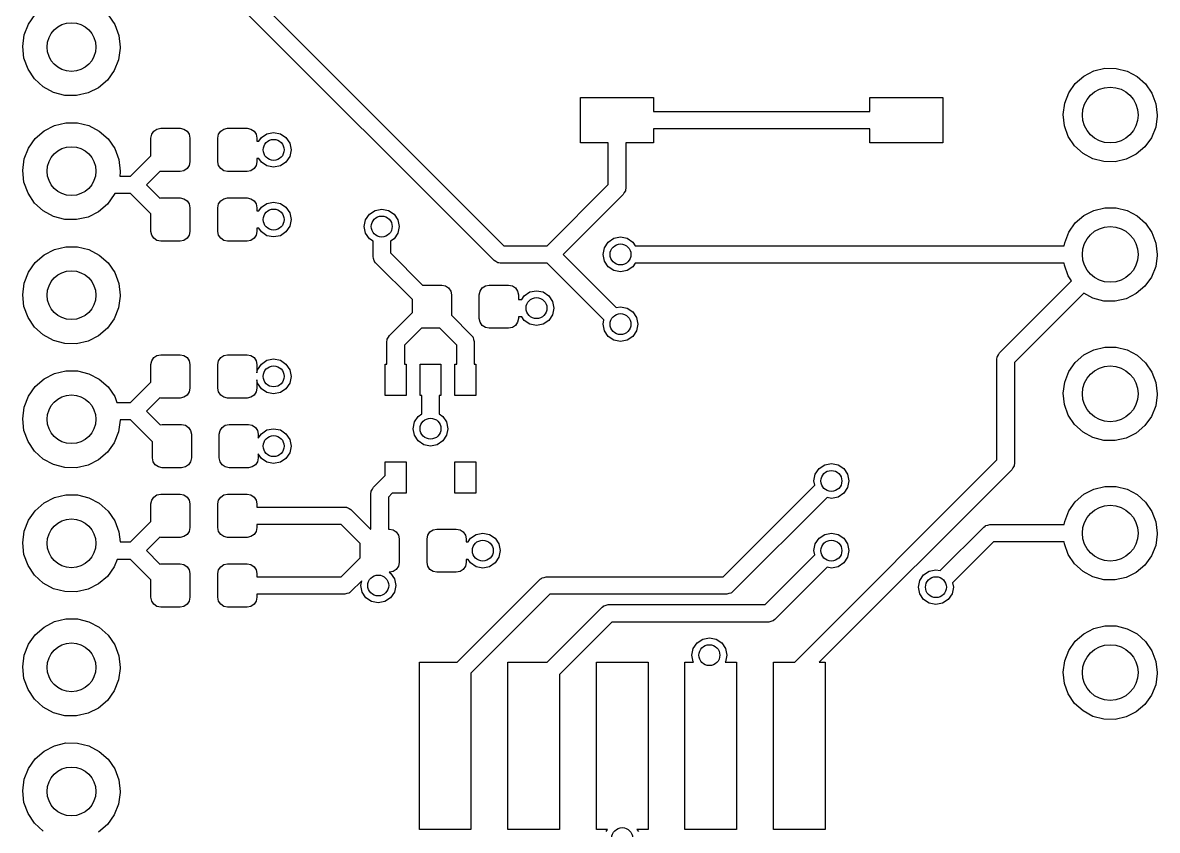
# Model space of a CAD drawing. Extents: x 4.65 to 6.27, y -4.67 to -2.2.
# Drawn here: x 5.596 to 6.237, y -4.439 to -3.983 of the extents above; entities that cross this region are included whole.
import ezdxf

# ---------------------------------------------------------------- set-up
doc = ezdxf.new("R2010")
doc.units = 0
doc.header["$MEASUREMENT"] = 0
doc.layers.add('BLACK', color=7, linetype='CONTINUOUS')

msp = doc.modelspace()

# ---------------------------------------------------------------- linework, layer by layer
at = {"layer": 'BLACK', "linetype": 'CONTINUOUS'}
for p, q in [((5.62356, -3.86463), (5.86818, -4.10925)), ((5.86266, -4.11765), (5.61804, -3.87303)), ((5.59973, -3.98402), (5.60354, -3.97861)), ((5.64469, -3.97882), (5.64844, -3.98428)), ((5.59732, -3.99019), (5.59973, -3.98402)), ((5.64844, -3.98428), (5.65078, -3.99047)), ((5.59646, -3.99676), (5.59732, -3.99019)), ((5.65078, -3.99047), (5.65157, -3.99705)), ((5.59718, -4.00334), (5.59646, -3.99676)), ((5.65157, -3.99762), (5.65064, -4.00418)), ((5.65157, -3.99705), (5.65157, -3.99762)), ((5.59946, -4.00956), (5.59718, -4.00334)), ((5.65064, -4.00418), (5.64817, -4.01032)), ((5.60315, -4.01505), (5.59946, -4.00956)), ((5.64817, -4.01032), (5.6443, -4.0157)), ((6.19569, -4.01345), (6.20137, -4.01053)), ((6.20137, -4.01053), (6.20758, -4.00903)), ((6.20758, -4.00903), (6.21396, -4.00907)), ((6.21396, -4.00907), (6.22015, -4.01062)), ((6.22015, -4.01062), (6.2258, -4.01361)), ((5.60805, -4.01951), (5.60315, -4.01505)), ((5.6443, -4.0157), (5.63927, -4.02)), ((6.19088, -4.01765), (6.19569, -4.01345)), ((6.2258, -4.01361), (6.23056, -4.01786)), ((5.61387, -4.02267), (5.60805, -4.01951)), ((5.62028, -4.02435), (5.61387, -4.02267)), ((5.63335, -4.02298), (5.6269, -4.02446)), ((5.63927, -4.02), (5.63335, -4.02298)), ((6.18489, -4.02882), (6.18721, -4.02288)), ((6.18721, -4.02288), (6.19088, -4.01765)), ((6.23056, -4.01786), (6.23418, -4.02312)), ((6.23418, -4.02312), (6.23644, -4.02909)), ((5.6269, -4.02446), (5.62028, -4.02435)), ((5.91142, -4.05118), (5.91142, -4.02559)), ((5.91142, -4.02559), (5.95276, -4.02559)), ((5.95276, -4.02559), (5.95276, -4.03346)), ((6.0748, -4.03346), (6.0748, -4.02559)), ((6.0748, -4.02559), (6.11614, -4.02559)), ((6.11614, -4.02559), (6.11614, -4.05118)), ((6.18406, -4.03515), (6.18489, -4.02882)), ((6.23644, -4.02909), (6.2372, -4.03543)), ((5.95276, -4.03346), (6.0748, -4.03346)), ((6.18476, -4.0415), (6.18406, -4.03515)), ((6.2372, -4.03599), (6.2363, -4.04231)), ((6.2372, -4.03543), (6.2372, -4.03599)), ((5.60853, -4.04433), (5.61441, -4.0413)), ((5.61441, -4.0413), (5.62085, -4.03975)), ((5.62085, -4.03975), (5.62747, -4.03978)), ((5.62747, -4.03978), (5.63389, -4.0414)), ((5.63389, -4.0414), (5.63974, -4.0445)), ((5.6723, -4.04333), (5.67441, -4.04291)), ((5.67441, -4.04291), (5.68543, -4.04291)), ((5.68543, -4.04291), (5.68754, -4.04333)), ((5.7101, -4.04333), (5.7122, -4.04291)), ((5.7122, -4.04291), (5.72323, -4.04291)), ((5.72323, -4.04291), (5.72534, -4.04333)), ((6.18695, -4.0475), (6.18476, -4.0415)), ((6.2363, -4.04231), (6.23392, -4.04824)), ((5.59973, -4.0541), (5.60354, -4.04869)), ((5.60354, -4.04869), (5.60853, -4.04433)), ((5.63974, -4.0445), (5.64469, -4.0489)), ((5.64469, -4.0489), (5.64844, -4.05436)), ((5.6689, -4.04843), (5.66932, -4.04632)), ((5.6689, -4.05839), (5.6689, -4.04843)), ((5.66932, -4.04632), (5.67051, -4.04453)), ((5.67051, -4.04453), (5.6723, -4.04333)), ((5.68754, -4.04333), (5.68933, -4.04453)), ((5.68933, -4.04453), (5.69053, -4.04632)), ((5.69053, -4.04632), (5.69094, -4.04843)), ((5.69094, -4.04843), (5.69094, -4.06181)), ((5.70669, -4.04843), (5.70711, -4.04632)), ((5.70669, -4.06181), (5.70669, -4.04843)), ((5.70711, -4.04632), (5.70831, -4.04453)), ((5.70831, -4.04453), (5.7101, -4.04333)), ((5.72534, -4.04333), (5.72713, -4.04453)), ((5.72713, -4.04453), (5.72832, -4.04632)), ((5.72832, -4.04632), (5.72874, -4.04843)), ((5.72874, -4.04843), (5.72874, -4.0502)), ((5.72987, -4.0502), (5.73123, -4.04816)), ((5.73123, -4.04816), (5.73442, -4.04602)), ((5.73442, -4.04602), (5.73819, -4.04528)), ((5.73819, -4.04528), (5.74196, -4.04602)), ((5.74196, -4.04602), (5.74515, -4.04816)), ((5.74515, -4.04816), (5.74728, -4.05135)), ((6.0748, -4.04331), (5.95276, -4.04331)), ((5.95276, -4.04331), (5.95276, -4.05118)), ((6.0748, -4.05118), (6.0748, -4.04331)), ((6.19051, -4.0528), (6.18695, -4.0475)), ((6.23392, -4.04824), (6.23019, -4.05342)), ((5.59732, -4.06027), (5.59973, -4.0541)), ((5.64844, -4.05436), (5.65078, -4.06055)), ((5.72874, -4.0502), (5.72987, -4.0502)), ((5.74728, -4.05135), (5.74803, -4.05512)), ((5.74803, -4.05512), (5.74728, -4.05888)), ((5.92717, -4.05118), (5.91142, -4.05118)), ((5.92717, -4.07475), (5.92717, -4.05118)), ((5.95276, -4.05118), (5.93701, -4.05118)), ((5.93701, -4.05118), (5.93701, -4.07679)), ((6.11614, -4.05118), (6.0748, -4.05118)), ((6.19524, -4.05709), (6.19051, -4.0528)), ((6.23019, -4.05342), (6.22534, -4.05757)), ((5.59646, -4.06684), (5.59732, -4.06027)), ((5.65078, -4.06055), (5.65157, -4.06713)), ((5.65741, -4.06988), (5.6689, -4.05839)), ((5.69094, -4.06181), (5.69053, -4.06392)), ((5.70711, -4.06392), (5.70669, -4.06181)), ((5.72874, -4.06181), (5.72832, -4.06392)), ((5.72987, -4.06004), (5.72874, -4.06004)), ((5.72874, -4.06004), (5.72874, -4.06181)), ((5.73123, -4.06208), (5.72987, -4.06004)), ((5.73442, -4.06421), (5.73123, -4.06208)), ((5.74515, -4.06208), (5.74196, -4.06421)), ((5.74728, -4.05888), (5.74515, -4.06208)), ((6.20085, -4.06014), (6.19524, -4.05709)), ((6.20702, -4.06176), (6.20085, -4.06014)), ((6.21341, -4.06186), (6.20702, -4.06176)), ((6.21963, -4.06044), (6.21341, -4.06186)), ((6.22534, -4.05757), (6.21963, -4.06044)), ((5.59718, -4.07342), (5.59646, -4.06684)), ((5.65157, -4.0677), (5.65126, -4.06988)), ((5.65157, -4.06713), (5.65157, -4.0677)), ((5.67398, -4.06724), (5.66641, -4.0748)), ((5.67441, -4.06732), (5.67398, -4.06724)), ((5.68543, -4.06732), (5.67441, -4.06732)), ((5.68754, -4.0669), (5.68543, -4.06732)), ((5.68933, -4.06571), (5.68754, -4.0669)), ((5.69053, -4.06392), (5.68933, -4.06571)), ((5.70831, -4.06571), (5.70711, -4.06392)), ((5.7101, -4.0669), (5.70831, -4.06571)), ((5.7122, -4.06732), (5.7101, -4.0669)), ((5.72323, -4.06732), (5.7122, -4.06732)), ((5.72534, -4.0669), (5.72323, -4.06732)), ((5.72713, -4.06571), (5.72534, -4.0669)), ((5.72832, -4.06392), (5.72713, -4.06571)), ((5.73819, -4.06496), (5.73442, -4.06421)), ((5.74196, -4.06421), (5.73819, -4.06496)), ((5.59946, -4.07964), (5.59718, -4.07342)), ((5.65126, -4.06988), (5.65741, -4.06988)), ((5.66641, -4.0748), (5.67398, -4.08237)), ((5.89267, -4.10925), (5.92717, -4.07475)), ((5.60315, -4.08513), (5.59946, -4.07964)), ((5.64817, -4.0804), (5.6443, -4.08578)), ((5.64844, -4.07972), (5.64817, -4.0804)), ((5.65741, -4.07972), (5.64844, -4.07972)), ((5.6689, -4.09121), (5.65741, -4.07972)), ((5.93557, -4.08027), (5.90166, -4.11417)), ((5.93615, -4.07921), (5.93557, -4.08027)), ((5.93681, -4.07819), (5.93615, -4.07921)), ((5.93684, -4.07794), (5.93681, -4.07819)), ((5.93689, -4.07784), (5.93684, -4.07794)), ((5.93701, -4.07679), (5.93688, -4.07766)), ((5.93688, -4.07766), (5.93689, -4.07784)), ((5.60805, -4.08959), (5.60315, -4.08513)), ((5.6443, -4.08578), (5.63927, -4.09008)), ((5.67398, -4.08237), (5.67441, -4.08228)), ((5.67441, -4.08228), (5.68543, -4.08228)), ((5.68543, -4.08228), (5.68754, -4.0827)), ((5.68754, -4.0827), (5.68933, -4.0839)), ((5.68933, -4.0839), (5.69053, -4.08569)), ((5.69053, -4.08569), (5.69094, -4.0878)), ((5.69094, -4.0878), (5.69094, -4.10118)), ((5.70669, -4.0878), (5.70711, -4.08569)), ((5.70669, -4.10118), (5.70669, -4.0878)), ((5.70711, -4.08569), (5.70831, -4.0839)), ((5.70831, -4.0839), (5.7101, -4.0827)), ((5.7101, -4.0827), (5.7122, -4.08228)), ((5.7122, -4.08228), (5.72323, -4.08228)), ((5.72323, -4.08228), (5.72534, -4.0827)), ((5.72534, -4.0827), (5.72713, -4.0839)), ((5.72713, -4.0839), (5.72832, -4.08569)), ((5.72832, -4.08569), (5.72874, -4.0878)), ((5.72874, -4.0878), (5.72874, -4.08957)), ((5.72987, -4.08957), (5.73123, -4.08753)), ((5.73123, -4.08753), (5.73442, -4.08539)), ((5.73442, -4.08539), (5.73819, -4.08465)), ((5.73819, -4.08465), (5.74196, -4.08539)), ((5.74196, -4.08539), (5.74515, -4.08753)), ((5.74515, -4.08753), (5.74728, -4.09072)), ((6.20137, -4.08927), (6.20758, -4.08777)), ((6.20758, -4.08777), (6.21396, -4.08781)), ((6.21396, -4.08781), (6.22015, -4.08936)), ((5.61387, -4.09275), (5.60805, -4.08959)), ((5.62028, -4.09443), (5.61387, -4.09275)), ((5.63335, -4.09306), (5.6269, -4.09453)), ((5.63927, -4.09008), (5.63335, -4.09306)), ((5.6689, -4.10118), (5.6689, -4.09121)), ((5.72874, -4.08957), (5.72987, -4.08957)), ((5.74728, -4.09072), (5.74803, -4.09449)), ((5.79012, -4.09466), (5.79225, -4.09147)), ((5.79225, -4.09147), (5.79545, -4.08933)), ((5.79545, -4.08933), (5.79921, -4.08858)), ((5.79921, -4.08858), (5.80298, -4.08933)), ((5.80298, -4.08933), (5.80617, -4.09147)), ((5.80617, -4.09147), (5.80831, -4.09466)), ((6.19088, -4.09639), (6.19569, -4.09219)), ((6.19569, -4.09219), (6.20137, -4.08927)), ((6.22015, -4.08936), (6.2258, -4.09235)), ((6.2258, -4.09235), (6.23056, -4.0966)), ((5.6269, -4.09453), (5.62028, -4.09443)), ((5.72987, -4.09941), (5.72874, -4.09941)), ((5.72874, -4.09941), (5.72874, -4.10118)), ((5.73123, -4.10145), (5.72987, -4.09941)), ((5.74728, -4.09825), (5.74515, -4.10145)), ((5.74803, -4.09449), (5.74728, -4.09825)), ((5.78937, -4.09843), (5.79012, -4.09466)), ((5.79012, -4.10219), (5.78937, -4.09843)), ((5.80831, -4.09466), (5.80906, -4.09843)), ((5.80906, -4.09843), (5.80831, -4.10219)), ((6.18721, -4.10162), (6.19088, -4.09639)), ((6.23056, -4.0966), (6.23418, -4.10186)), ((5.66932, -4.10329), (5.6689, -4.10118)), ((5.67051, -4.10508), (5.66932, -4.10329)), ((5.6723, -4.10627), (5.67051, -4.10508)), ((5.67441, -4.10669), (5.6723, -4.10627)), ((5.68543, -4.10669), (5.67441, -4.10669)), ((5.68754, -4.10627), (5.68543, -4.10669)), ((5.68933, -4.10508), (5.68754, -4.10627)), ((5.69053, -4.10329), (5.68933, -4.10508)), ((5.69094, -4.10118), (5.69053, -4.10329)), ((5.70711, -4.10329), (5.70669, -4.10118)), ((5.70831, -4.10508), (5.70711, -4.10329)), ((5.7101, -4.10627), (5.70831, -4.10508)), ((5.7122, -4.10669), (5.7101, -4.10627)), ((5.72323, -4.10669), (5.7122, -4.10669)), ((5.72534, -4.10627), (5.72323, -4.10669)), ((5.72713, -4.10508), (5.72534, -4.10627)), ((5.72832, -4.10329), (5.72713, -4.10508)), ((5.72874, -4.10118), (5.72832, -4.10329)), ((5.73442, -4.10358), (5.73123, -4.10145)), ((5.73819, -4.10433), (5.73442, -4.10358)), ((5.74196, -4.10358), (5.73819, -4.10433)), ((5.74515, -4.10145), (5.74196, -4.10358)), ((5.79225, -4.10538), (5.79012, -4.10219)), ((5.79429, -4.10675), (5.79225, -4.10538)), ((5.79429, -4.11535), (5.79429, -4.10675)), ((5.80617, -4.10538), (5.80413, -4.10675)), ((5.80413, -4.10675), (5.80413, -4.11332)), ((5.80831, -4.10219), (5.80617, -4.10538)), ((5.92712, -4.10721), (5.93031, -4.10508)), ((5.93031, -4.10508), (5.93407, -4.10433)), ((5.93407, -4.10433), (5.93784, -4.10508)), ((5.93784, -4.10508), (5.94103, -4.10721)), ((6.18489, -4.10756), (6.18721, -4.10162)), ((6.23418, -4.10186), (6.23644, -4.10783)), ((5.60853, -4.11441), (5.61441, -4.11137)), ((5.61441, -4.11137), (5.62085, -4.10983)), ((5.62085, -4.10983), (5.62747, -4.10986)), ((5.62747, -4.10986), (5.63389, -4.11148)), ((5.63389, -4.11148), (5.63974, -4.11457)), ((5.80413, -4.11332), (5.82231, -4.1315)), ((5.86818, -4.10925), (5.89267, -4.10925)), ((5.92423, -4.11417), (5.92498, -4.11041)), ((5.92498, -4.11041), (5.92712, -4.10721)), ((5.94103, -4.10721), (5.9424, -4.10925)), ((5.9424, -4.10925), (6.18467, -4.10925)), ((6.18467, -4.10925), (6.18489, -4.10756)), ((6.23644, -4.10783), (6.2372, -4.11417)), ((5.59973, -4.12418), (5.60354, -4.11876)), ((5.60354, -4.11876), (5.60853, -4.11441)), ((5.63974, -4.11457), (5.64469, -4.11898)), ((5.64469, -4.11898), (5.64844, -4.12444)), ((5.79463, -4.11652), (5.79429, -4.11535)), ((5.79489, -4.1177), (5.79463, -4.11652)), ((5.79504, -4.11791), (5.79489, -4.1177)), ((5.79507, -4.11801), (5.79504, -4.11791)), ((5.79521, -4.11813), (5.79507, -4.11801)), ((5.79573, -4.11883), (5.79521, -4.11813)), ((5.81654, -4.13964), (5.79573, -4.11883)), ((5.86373, -4.11823), (5.86266, -4.11765)), ((5.86474, -4.11889), (5.86373, -4.11823)), ((5.865, -4.11893), (5.86474, -4.11889)), ((5.86509, -4.11898), (5.865, -4.11893)), ((5.86527, -4.11897), (5.86509, -4.11898)), ((5.86614, -4.11909), (5.86527, -4.11897)), ((5.89267, -4.11909), (5.86614, -4.11909)), ((5.92471, -4.15114), (5.89267, -4.11909)), ((5.90166, -4.11417), (5.93167, -4.14418)), ((5.92498, -4.11794), (5.92423, -4.11417)), ((5.92712, -4.12113), (5.92498, -4.11794)), ((5.9424, -4.11909), (5.94103, -4.12113)), ((6.18463, -4.11909), (5.9424, -4.11909)), ((6.18476, -4.12024), (6.18463, -4.11909)), ((6.2372, -4.11473), (6.2363, -4.12105)), ((6.2372, -4.11417), (6.2372, -4.11473)), ((5.59732, -4.13035), (5.59973, -4.12418)), ((5.64844, -4.12444), (5.65078, -4.13063)), ((5.93031, -4.12327), (5.92712, -4.12113)), ((5.93407, -4.12402), (5.93031, -4.12327)), ((5.93784, -4.12327), (5.93407, -4.12402)), ((5.94103, -4.12113), (5.93784, -4.12327)), ((6.18695, -4.12624), (6.18476, -4.12024)), ((6.18882, -4.12902), (6.18695, -4.12624)), ((6.2363, -4.12105), (6.23392, -4.12698)), ((5.59646, -4.13692), (5.59732, -4.13035)), ((5.65078, -4.13063), (5.65157, -4.1372)), ((5.82231, -4.1315), (5.83307, -4.1315)), ((5.83307, -4.1315), (5.83518, -4.13192)), ((5.83518, -4.13192), (5.83697, -4.13311)), ((5.85595, -4.13311), (5.85773, -4.13192)), ((5.85773, -4.13192), (5.85984, -4.1315)), ((5.85984, -4.1315), (5.87087, -4.1315)), ((5.87087, -4.1315), (5.87298, -4.13192)), ((5.87298, -4.13192), (5.87476, -4.13311)), ((6.16778, -4.15006), (6.18882, -4.12902)), ((6.23019, -4.13216), (6.22534, -4.13631)), ((6.23392, -4.12698), (6.23019, -4.13216)), ((5.59718, -4.1435), (5.59646, -4.13692)), ((5.65157, -4.13778), (5.65064, -4.14434)), ((5.65157, -4.1372), (5.65157, -4.13778)), ((5.83697, -4.13311), (5.83816, -4.1349)), ((5.83816, -4.1349), (5.83858, -4.13701)), ((5.83858, -4.13701), (5.83858, -4.14855)), ((5.85433, -4.13701), (5.85475, -4.1349)), ((5.85433, -4.15039), (5.85433, -4.13701)), ((5.85475, -4.1349), (5.85595, -4.13311)), ((5.87476, -4.13311), (5.87596, -4.1349)), ((5.87596, -4.1349), (5.87638, -4.13701)), ((5.87638, -4.13701), (5.87638, -4.13957)), ((5.87829, -4.13957), (5.87965, -4.13753)), ((5.87965, -4.13753), (5.88285, -4.13539)), ((5.88285, -4.13539), (5.88661, -4.13465)), ((5.88661, -4.13465), (5.89038, -4.13539)), ((5.89038, -4.13539), (5.89357, -4.13753)), ((5.89357, -4.13753), (5.89571, -4.14072)), ((6.19568, -4.13608), (6.17474, -4.15702)), ((6.20085, -4.13888), (6.19568, -4.13608)), ((6.20702, -4.1405), (6.20085, -4.13888)), ((6.21963, -4.13918), (6.21341, -4.1406)), ((6.22534, -4.13631), (6.21963, -4.13918)), ((5.59946, -4.14972), (5.59718, -4.1435)), ((5.65064, -4.14434), (5.64817, -4.15048)), ((5.81654, -4.14698), (5.81654, -4.13964)), ((5.87638, -4.13957), (5.87829, -4.13957)), ((5.89571, -4.14072), (5.89646, -4.14449)), ((5.89646, -4.14449), (5.89571, -4.14825)), ((5.93167, -4.14418), (5.93407, -4.1437)), ((5.93407, -4.1437), (5.93784, -4.14445)), ((5.93784, -4.14445), (5.94103, -4.14658)), ((6.21341, -4.1406), (6.20702, -4.1405)), ((5.60315, -4.15521), (5.59946, -4.14972)), ((5.64817, -4.15048), (5.6443, -4.15586)), ((5.80361, -4.15991), (5.81654, -4.14698)), ((5.83858, -4.14855), (5.84994, -4.15991)), ((5.85475, -4.1525), (5.85433, -4.15039)), ((5.87638, -4.15039), (5.87596, -4.1525)), ((5.87829, -4.14941), (5.87638, -4.14941)), ((5.87638, -4.14941), (5.87638, -4.15039)), ((5.87965, -4.15145), (5.87829, -4.14941)), ((5.88285, -4.15358), (5.87965, -4.15145)), ((5.89357, -4.15145), (5.89038, -4.15358)), ((5.89571, -4.14825), (5.89357, -4.15145)), ((5.92423, -4.15354), (5.92471, -4.15114)), ((5.94103, -4.14658), (5.94317, -4.14978)), ((5.94317, -4.14978), (5.94392, -4.15354)), ((6.14809, -4.16975), (6.16778, -4.15006)), ((6.16778, -4.15006), (6.16778, -4.15006)), ((5.60805, -4.15967), (5.60315, -4.15521)), ((5.6443, -4.15586), (5.63927, -4.16016)), ((5.82161, -4.15582), (5.81201, -4.16542)), ((5.82205, -4.15591), (5.82161, -4.15582)), ((5.83202, -4.15591), (5.82205, -4.15591)), ((5.84154, -4.16542), (5.83202, -4.15591)), ((5.85595, -4.15429), (5.85475, -4.1525)), ((5.85773, -4.15549), (5.85595, -4.15429)), ((5.85984, -4.15591), (5.85773, -4.15549)), ((5.87087, -4.15591), (5.85984, -4.15591)), ((5.87298, -4.15549), (5.87087, -4.15591)), ((5.87476, -4.15429), (5.87298, -4.15549)), ((5.87596, -4.1525), (5.87476, -4.15429)), ((5.88661, -4.15433), (5.88285, -4.15358)), ((5.89038, -4.15358), (5.88661, -4.15433)), ((5.92498, -4.15731), (5.92423, -4.15354)), ((5.92712, -4.1605), (5.92498, -4.15731)), ((5.94317, -4.15731), (5.94103, -4.1605)), ((5.94392, -4.15354), (5.94317, -4.15731)), ((6.17474, -4.15702), (6.1565, -4.17527)), ((6.17474, -4.15702), (6.17474, -4.15702)), ((5.61387, -4.16283), (5.60805, -4.15967)), ((5.62028, -4.16451), (5.61387, -4.16283)), ((5.6269, -4.16461), (5.62028, -4.16451)), ((5.63335, -4.16313), (5.6269, -4.16461)), ((5.63927, -4.16016), (5.63335, -4.16313)), ((5.80217, -4.16339), (5.80229, -4.16252)), ((5.80217, -4.17618), (5.80217, -4.16339)), ((5.80228, -4.16234), (5.80233, -4.16224)), ((5.80229, -4.16252), (5.80228, -4.16234)), ((5.80233, -4.16224), (5.80237, -4.16199)), ((5.80237, -4.16199), (5.80303, -4.16097)), ((5.80303, -4.16097), (5.80361, -4.15991)), ((5.84994, -4.15991), (5.85046, -4.16061)), ((5.85046, -4.16061), (5.8506, -4.16073)), ((5.8506, -4.16073), (5.85063, -4.16083)), ((5.85063, -4.16083), (5.85078, -4.16104)), ((5.85078, -4.16104), (5.85104, -4.16222)), ((5.85104, -4.16222), (5.85138, -4.16339)), ((5.85138, -4.16339), (5.85138, -4.17618)), ((5.93031, -4.16264), (5.92712, -4.1605)), ((5.93407, -4.16339), (5.93031, -4.16264)), ((5.93784, -4.16264), (5.93407, -4.16339)), ((5.94103, -4.1605), (5.93784, -4.16264)), ((5.6723, -4.17129), (5.67441, -4.17087)), ((5.67441, -4.17087), (5.68543, -4.17087)), ((5.68543, -4.17087), (5.68754, -4.17129)), ((5.7101, -4.17129), (5.7122, -4.17087)), ((5.7122, -4.17087), (5.72323, -4.17087)), ((5.72323, -4.17087), (5.72534, -4.17129)), ((5.81201, -4.16542), (5.81201, -4.17618)), ((5.84154, -4.17618), (5.84154, -4.16542)), ((6.14686, -4.17183), (6.14751, -4.17081)), ((6.14751, -4.17081), (6.14809, -4.16975)), ((6.19088, -4.17513), (6.19569, -4.17093)), ((6.19569, -4.17093), (6.20137, -4.16801)), ((6.20137, -4.16801), (6.20758, -4.16651)), ((6.20758, -4.16651), (6.21396, -4.16655)), ((6.21396, -4.16655), (6.22015, -4.1681)), ((6.22015, -4.1681), (6.2258, -4.17109)), ((6.2258, -4.17109), (6.23056, -4.17534)), ((5.6689, -4.17638), (5.66932, -4.17427)), ((5.6689, -4.18635), (5.6689, -4.17638)), ((5.66932, -4.17427), (5.67051, -4.17248)), ((5.67051, -4.17248), (5.6723, -4.17129)), ((5.68754, -4.17129), (5.68933, -4.17248)), ((5.68933, -4.17248), (5.69053, -4.17427)), ((5.69053, -4.17427), (5.69094, -4.17638)), ((5.69094, -4.17638), (5.69094, -4.18976)), ((5.70669, -4.17638), (5.70711, -4.17427)), ((5.70669, -4.18976), (5.70669, -4.17638)), ((5.70711, -4.17427), (5.70831, -4.17248)), ((5.70831, -4.17248), (5.7101, -4.17129)), ((5.72534, -4.17129), (5.72713, -4.17248)), ((5.72713, -4.17248), (5.72832, -4.17427)), ((5.72832, -4.17427), (5.72874, -4.17638)), ((5.72874, -4.17638), (5.72874, -4.18109)), ((5.7291, -4.1793), (5.73123, -4.17611)), ((5.73123, -4.17611), (5.73442, -4.17398)), ((5.73442, -4.17398), (5.73819, -4.17323)), ((5.73819, -4.17323), (5.74196, -4.17398)), ((5.74196, -4.17398), (5.74515, -4.17611)), ((5.74515, -4.17611), (5.74728, -4.1793)), ((5.80118, -4.1939), (5.80118, -4.17618)), ((5.80118, -4.17618), (5.80217, -4.17618)), ((5.81201, -4.17618), (5.81299, -4.17618)), ((5.81299, -4.17618), (5.81299, -4.1939)), ((5.82087, -4.1939), (5.82087, -4.17618)), ((5.82087, -4.17618), (5.83268, -4.17618)), ((5.83268, -4.17618), (5.83268, -4.1939)), ((5.84055, -4.1939), (5.84055, -4.17618)), ((5.84055, -4.17618), (5.84154, -4.17618)), ((5.85138, -4.17618), (5.85236, -4.17618)), ((5.85236, -4.17618), (5.85236, -4.1939)), ((6.14665, -4.17323), (6.14678, -4.17236)), ((6.14665, -4.23025), (6.14665, -4.17323)), ((6.14677, -4.17218), (6.14682, -4.17208)), ((6.14678, -4.17236), (6.14677, -4.17218)), ((6.14682, -4.17208), (6.14686, -4.17183)), ((6.1565, -4.17527), (6.1565, -4.23228)), ((6.18721, -4.18036), (6.19088, -4.17513)), ((6.23056, -4.17534), (6.23418, -4.1806)), ((5.60853, -4.18449), (5.61441, -4.18145)), ((5.61441, -4.18145), (5.62085, -4.17991)), ((5.62085, -4.17991), (5.62747, -4.17994)), ((5.62747, -4.17994), (5.63389, -4.18155)), ((5.63389, -4.18155), (5.63974, -4.18465)), ((5.72874, -4.18109), (5.7291, -4.1793)), ((5.74728, -4.1793), (5.74803, -4.18307)), ((5.74803, -4.18307), (5.74728, -4.18684)), ((6.18489, -4.1863), (6.18721, -4.18036)), ((6.23418, -4.1806), (6.23644, -4.18657)), ((5.59973, -4.19426), (5.60354, -4.18884)), ((5.60354, -4.18884), (5.60853, -4.18449)), ((5.63974, -4.18465), (5.64469, -4.18906)), ((5.64469, -4.18906), (5.64844, -4.19452)), ((5.65741, -4.19783), (5.6689, -4.18635)), ((5.69094, -4.18976), (5.69053, -4.19187)), ((5.70711, -4.19187), (5.70669, -4.18976)), ((5.72874, -4.18976), (5.72832, -4.19187)), ((5.7291, -4.18684), (5.72874, -4.18505)), ((5.72874, -4.18505), (5.72874, -4.18976)), ((5.73123, -4.19003), (5.7291, -4.18684)), ((5.73442, -4.19216), (5.73123, -4.19003)), ((5.74515, -4.19003), (5.74196, -4.19216)), ((5.74728, -4.18684), (5.74515, -4.19003)), ((6.18406, -4.19264), (6.18489, -4.1863)), ((6.23644, -4.18657), (6.2372, -4.19291)), ((5.59732, -4.20043), (5.59973, -4.19426)), ((5.64844, -4.19452), (5.64969, -4.19783)), ((5.67398, -4.19519), (5.66641, -4.20276)), ((5.67441, -4.19528), (5.67398, -4.19519)), ((5.68543, -4.19528), (5.67441, -4.19528)), ((5.68754, -4.19486), (5.68543, -4.19528)), ((5.68933, -4.19366), (5.68754, -4.19486)), ((5.69053, -4.19187), (5.68933, -4.19366)), ((5.70831, -4.19366), (5.70711, -4.19187)), ((5.7101, -4.19486), (5.70831, -4.19366)), ((5.7122, -4.19528), (5.7101, -4.19486)), ((5.72323, -4.19528), (5.7122, -4.19528)), ((5.72534, -4.19486), (5.72323, -4.19528)), ((5.72713, -4.19366), (5.72534, -4.19486)), ((5.72832, -4.19187), (5.72713, -4.19366)), ((5.73819, -4.19291), (5.73442, -4.19216)), ((5.74196, -4.19216), (5.73819, -4.19291)), ((5.81299, -4.1939), (5.80118, -4.1939)), ((5.82185, -4.1939), (5.82087, -4.1939)), ((5.82185, -4.20428), (5.82185, -4.1939)), ((5.83268, -4.1939), (5.83169, -4.1939)), ((5.83169, -4.1939), (5.83169, -4.20428)), ((5.85236, -4.1939), (5.84055, -4.1939)), ((6.18476, -4.19898), (6.18406, -4.19264)), ((6.2372, -4.19347), (6.2363, -4.19979)), ((6.2372, -4.19291), (6.2372, -4.19347)), ((5.59646, -4.20699), (5.59732, -4.20043)), ((5.64969, -4.19783), (5.65741, -4.19783)), ((5.66641, -4.20276), (5.67411, -4.21045)), ((6.18695, -4.20498), (6.18476, -4.19898)), ((6.2363, -4.19979), (6.23392, -4.20572)), ((5.59718, -4.21358), (5.59646, -4.20699)), ((5.65157, -4.20786), (5.65064, -4.21442)), ((5.65741, -4.20768), (5.65157, -4.20768)), ((5.65157, -4.20768), (5.65157, -4.20786)), ((5.66969, -4.21995), (5.65741, -4.20768)), ((5.81693, -4.2126), (5.81768, -4.20883)), ((5.81768, -4.20883), (5.81981, -4.20564)), ((5.81981, -4.20564), (5.82185, -4.20428)), ((5.83169, -4.20428), (5.83373, -4.20564)), ((5.83373, -4.20564), (5.83586, -4.20883)), ((5.83586, -4.20883), (5.83661, -4.2126)), ((6.19051, -4.21028), (6.18695, -4.20498)), ((6.23392, -4.20572), (6.23019, -4.2109)), ((5.59946, -4.21979), (5.59718, -4.21358)), ((5.65064, -4.21442), (5.64817, -4.22056)), ((5.67411, -4.21045), (5.6752, -4.21024)), ((5.6752, -4.21024), (5.68622, -4.21024)), ((5.68622, -4.21024), (5.68833, -4.21066)), ((5.68833, -4.21066), (5.69012, -4.21185)), ((5.69012, -4.21185), (5.69131, -4.21364)), ((5.69131, -4.21364), (5.69173, -4.21575)), ((5.69173, -4.21575), (5.69173, -4.22913)), ((5.70748, -4.21575), (5.7079, -4.21364)), ((5.70748, -4.22913), (5.70748, -4.21575)), ((5.7079, -4.21364), (5.70909, -4.21185)), ((5.70909, -4.21185), (5.71088, -4.21066)), ((5.71088, -4.21066), (5.71299, -4.21024)), ((5.71299, -4.21024), (5.72402, -4.21024)), ((5.72402, -4.21024), (5.72613, -4.21066)), ((5.72613, -4.21066), (5.72791, -4.21185)), ((5.72791, -4.21185), (5.72911, -4.21364)), ((5.72911, -4.21364), (5.72953, -4.21575)), ((5.72953, -4.21803), (5.73123, -4.21548)), ((5.72953, -4.21575), (5.72953, -4.21803)), ((5.73123, -4.21548), (5.73442, -4.21335)), ((5.73442, -4.21335), (5.73819, -4.2126)), ((5.73819, -4.2126), (5.74196, -4.21335)), ((5.74196, -4.21335), (5.74515, -4.21548)), ((5.74515, -4.21548), (5.74728, -4.21867)), ((5.81768, -4.21636), (5.81693, -4.2126)), ((5.83661, -4.2126), (5.83586, -4.21636)), ((6.19524, -4.21458), (6.19051, -4.21028)), ((6.20085, -4.21762), (6.19524, -4.21458)), ((6.22534, -4.21505), (6.21963, -4.21792)), ((6.23019, -4.2109), (6.22534, -4.21505)), ((5.60315, -4.22529), (5.59946, -4.21979)), ((5.64817, -4.22056), (5.6443, -4.22594)), ((5.66969, -4.22913), (5.66969, -4.21995)), ((5.74728, -4.21867), (5.74803, -4.22244)), ((5.74803, -4.22244), (5.74728, -4.22621)), ((5.81981, -4.21956), (5.81768, -4.21636)), ((5.82301, -4.22169), (5.81981, -4.21956)), ((5.82677, -4.22244), (5.82301, -4.22169)), ((5.83054, -4.22169), (5.82677, -4.22244)), ((5.83373, -4.21956), (5.83054, -4.22169)), ((5.83586, -4.21636), (5.83373, -4.21956)), ((6.20702, -4.21924), (6.20085, -4.21762)), ((6.21341, -4.21934), (6.20702, -4.21924)), ((6.21963, -4.21792), (6.21341, -4.21934)), ((5.60805, -4.22975), (5.60315, -4.22529)), ((5.6443, -4.22594), (5.63927, -4.23024)), ((5.73123, -4.2294), (5.72953, -4.22685)), ((5.72953, -4.22685), (5.72953, -4.22913)), ((5.74728, -4.22621), (5.74515, -4.2294)), ((5.61387, -4.23291), (5.60805, -4.22975)), ((5.62028, -4.23459), (5.61387, -4.23291)), ((5.6269, -4.23469), (5.62028, -4.23459)), ((5.63335, -4.23321), (5.6269, -4.23469)), ((5.63927, -4.23024), (5.63335, -4.23321)), ((5.6701, -4.23124), (5.66969, -4.22913)), ((5.6713, -4.23303), (5.6701, -4.23124)), ((5.67309, -4.23423), (5.6713, -4.23303)), ((5.6752, -4.23465), (5.67309, -4.23423)), ((5.68622, -4.23465), (5.6752, -4.23465)), ((5.68833, -4.23423), (5.68622, -4.23465)), ((5.69012, -4.23303), (5.68833, -4.23423)), ((5.69131, -4.23124), (5.69012, -4.23303)), ((5.69173, -4.22913), (5.69131, -4.23124)), ((5.7079, -4.23124), (5.70748, -4.22913)), ((5.70909, -4.23303), (5.7079, -4.23124)), ((5.71088, -4.23423), (5.70909, -4.23303)), ((5.71299, -4.23465), (5.71088, -4.23423)), ((5.72402, -4.23465), (5.71299, -4.23465)), ((5.72613, -4.23423), (5.72402, -4.23465)), ((5.72791, -4.23303), (5.72613, -4.23423)), ((5.72911, -4.23124), (5.72791, -4.23303)), ((5.72953, -4.22913), (5.72911, -4.23124)), ((5.73442, -4.23153), (5.73123, -4.2294)), ((5.73819, -4.23228), (5.73442, -4.23153)), ((5.74196, -4.23153), (5.73819, -4.23228)), ((5.74515, -4.2294), (5.74196, -4.23153)), ((5.80118, -4.2391), (5.80118, -4.2313)), ((5.80118, -4.2313), (5.81299, -4.2313)), ((5.81299, -4.2313), (5.81299, -4.24902)), ((5.84055, -4.24902), (5.84055, -4.2313)), ((5.84055, -4.2313), (5.85236, -4.2313)), ((5.85236, -4.2313), (5.85236, -4.24902)), ((6.03241, -4.34449), (6.14665, -4.23025)), ((6.04406, -4.23836), (6.04619, -4.23517)), ((6.04619, -4.23517), (6.04938, -4.23303)), ((6.04938, -4.23303), (6.05315, -4.23228)), ((6.05315, -4.23228), (6.05692, -4.23303)), ((6.05692, -4.23303), (6.06011, -4.23517)), ((6.06011, -4.23517), (6.06224, -4.23836)), ((6.15564, -4.2347), (6.15505, -4.23576)), ((6.15629, -4.23368), (6.15564, -4.2347)), ((6.15633, -4.23343), (6.15629, -4.23368)), ((6.15638, -4.23333), (6.15633, -4.23343)), ((6.1565, -4.23228), (6.15637, -4.23315)), ((6.15637, -4.23315), (6.15638, -4.23333)), ((5.79455, -4.24573), (5.80118, -4.2391)), ((6.04331, -4.24213), (6.04406, -4.23836)), ((6.15505, -4.23576), (6.04633, -4.34449)), ((6.06224, -4.23836), (6.06299, -4.24213)), ((5.79322, -4.24816), (5.79328, -4.24807)), ((5.79328, -4.24807), (5.79331, -4.24781)), ((5.79331, -4.24781), (5.79397, -4.2468)), ((5.79397, -4.2468), (5.79455, -4.24573)), ((5.99206, -4.29626), (6.04379, -4.24453)), ((6.04379, -4.24453), (6.04331, -4.24213)), ((6.06224, -4.24589), (6.06011, -4.24909)), ((6.06299, -4.24213), (6.06224, -4.24589)), ((6.19569, -4.24967), (6.20137, -4.24675)), ((6.20137, -4.24675), (6.20758, -4.24525)), ((6.20758, -4.24525), (6.21396, -4.24529)), ((6.21396, -4.24529), (6.22015, -4.24684)), ((6.22015, -4.24684), (6.2258, -4.24983)), ((5.60853, -4.25457), (5.61441, -4.25153)), ((5.61441, -4.25153), (5.62085, -4.24999)), ((5.62085, -4.24999), (5.62747, -4.25002)), ((5.62747, -4.25002), (5.63389, -4.25163)), ((5.63389, -4.25163), (5.63974, -4.25473)), ((5.6689, -4.25512), (5.66932, -4.25301)), ((5.66932, -4.25301), (5.67051, -4.25122)), ((5.67051, -4.25122), (5.6723, -4.25003)), ((5.6723, -4.25003), (5.67441, -4.24961)), ((5.67441, -4.24961), (5.68543, -4.24961)), ((5.68543, -4.24961), (5.68754, -4.25003)), ((5.68754, -4.25003), (5.68933, -4.25122)), ((5.68933, -4.25122), (5.69053, -4.25301)), ((5.69053, -4.25301), (5.69094, -4.25512)), ((5.70669, -4.25512), (5.70711, -4.25301)), ((5.70711, -4.25301), (5.70831, -4.25122)), ((5.70831, -4.25122), (5.7101, -4.25003)), ((5.7101, -4.25003), (5.7122, -4.24961)), ((5.7122, -4.24961), (5.72323, -4.24961)), ((5.72323, -4.24961), (5.72534, -4.25003)), ((5.72534, -4.25003), (5.72713, -4.25122)), ((5.72713, -4.25122), (5.72832, -4.25301)), ((5.72832, -4.25301), (5.72874, -4.25512)), ((5.79311, -4.24921), (5.79324, -4.24835)), ((5.79311, -4.26929), (5.79311, -4.24921)), ((5.79324, -4.24835), (5.79322, -4.24816)), ((5.80519, -4.24902), (5.80295, -4.25125)), ((5.80295, -4.25125), (5.80295, -4.26929)), ((5.81299, -4.24902), (5.80519, -4.24902)), ((5.85236, -4.24902), (5.84055, -4.24902)), ((6.05075, -4.25149), (5.99757, -4.30466)), ((6.05315, -4.25197), (6.05075, -4.25149)), ((6.05692, -4.25122), (6.05315, -4.25197)), ((6.06011, -4.24909), (6.05692, -4.25122)), ((6.18721, -4.2591), (6.19088, -4.25387)), ((6.19088, -4.25387), (6.19569, -4.24967)), ((6.2258, -4.24983), (6.23056, -4.25408)), ((6.23056, -4.25408), (6.23418, -4.25934)), ((5.59973, -4.26434), (5.60354, -4.25892)), ((5.60354, -4.25892), (5.60853, -4.25457)), ((5.63974, -4.25473), (5.64469, -4.25914)), ((5.64469, -4.25914), (5.64844, -4.26459)), ((5.6689, -4.26509), (5.6689, -4.25512)), ((5.69094, -4.25512), (5.69094, -4.2685)), ((5.70669, -4.2685), (5.70669, -4.25512)), ((5.72874, -4.25512), (5.72874, -4.25689)), ((5.72874, -4.25689), (5.77835, -4.25689)), ((5.77835, -4.25689), (5.77921, -4.25702)), ((5.77921, -4.25702), (5.77939, -4.257)), ((5.77939, -4.257), (5.77949, -4.25706)), ((5.77949, -4.25706), (5.77974, -4.25709)), ((5.77974, -4.25709), (5.78076, -4.25775)), ((5.78076, -4.25775), (5.78183, -4.25833)), ((5.78183, -4.25833), (5.79279, -4.26929)), ((6.18489, -4.26504), (6.18721, -4.2591)), ((6.23418, -4.25934), (6.23644, -4.26531)), ((5.59732, -4.27051), (5.59973, -4.26434)), ((5.64844, -4.26459), (5.65078, -4.27079)), ((5.65741, -4.27657), (5.6689, -4.26509)), ((5.77631, -4.26673), (5.72874, -4.26673)), ((5.72874, -4.26673), (5.72874, -4.2685)), ((5.78701, -4.27743), (5.77631, -4.26673)), ((6.14035, -4.26733), (6.14153, -4.26707)), ((6.14153, -4.26707), (6.1427, -4.26673)), ((6.1427, -4.26673), (6.18467, -4.26673)), ((6.18467, -4.26673), (6.18489, -4.26504)), ((6.23644, -4.26531), (6.2372, -4.27165)), ((5.59646, -4.27707), (5.59732, -4.27051)), ((5.65078, -4.27079), (5.65148, -4.27657)), ((5.68754, -4.2736), (5.68543, -4.27402)), ((5.68933, -4.2724), (5.68754, -4.2736)), ((5.69053, -4.27061), (5.68933, -4.2724)), ((5.69094, -4.2685), (5.69053, -4.27061)), ((5.70711, -4.27061), (5.70669, -4.2685)), ((5.70831, -4.2724), (5.70711, -4.27061)), ((5.7101, -4.2736), (5.70831, -4.2724)), ((5.7122, -4.27402), (5.7101, -4.2736)), ((5.72534, -4.2736), (5.72323, -4.27402)), ((5.72713, -4.2724), (5.72534, -4.2736)), ((5.72832, -4.27061), (5.72713, -4.2724)), ((5.72874, -4.2685), (5.72832, -4.27061)), ((5.79279, -4.26929), (5.79311, -4.26929)), ((5.80295, -4.26929), (5.80354, -4.26929)), ((5.80354, -4.26929), (5.80565, -4.26971)), ((5.80565, -4.26971), (5.80744, -4.27091)), ((5.80744, -4.27091), (5.80864, -4.27269)), ((5.80864, -4.27269), (5.80906, -4.2748)), ((5.8248, -4.2748), (5.82522, -4.27269)), ((5.82522, -4.27269), (5.82642, -4.27091)), ((5.82642, -4.27091), (5.82821, -4.26971)), ((5.82821, -4.26971), (5.83031, -4.26929)), ((5.83031, -4.26929), (5.84134, -4.26929)), ((5.84134, -4.26929), (5.84345, -4.26971)), ((5.84345, -4.26971), (5.84524, -4.27091)), ((5.84524, -4.27091), (5.84643, -4.27269)), ((5.84643, -4.27269), (5.84685, -4.2748)), ((5.84934, -4.27454), (5.85253, -4.2724)), ((5.85253, -4.2724), (5.8563, -4.27165)), ((5.8563, -4.27165), (5.86007, -4.2724)), ((5.86007, -4.2724), (5.86326, -4.27454)), ((6.04619, -4.27454), (6.04938, -4.2724)), ((6.04938, -4.2724), (6.05315, -4.27165)), ((6.05315, -4.27165), (6.05692, -4.2724)), ((6.05692, -4.2724), (6.06011, -4.27454)), ((6.11461, -4.29278), (6.13922, -4.26817)), ((6.13922, -4.26817), (6.13992, -4.26765)), ((6.13992, -4.26765), (6.14004, -4.26751)), ((6.14004, -4.26751), (6.14014, -4.26748)), ((6.14014, -4.26748), (6.14035, -4.26733)), ((6.2372, -4.27221), (6.2363, -4.27853)), ((6.2372, -4.27165), (6.2372, -4.27221)), ((5.59718, -4.28366), (5.59646, -4.27707)), ((5.65148, -4.27657), (5.65741, -4.27657)), ((5.67398, -4.27393), (5.66641, -4.2815)), ((5.67441, -4.27402), (5.67398, -4.27393)), ((5.68543, -4.27402), (5.67441, -4.27402)), ((5.72323, -4.27402), (5.7122, -4.27402)), ((5.78701, -4.28556), (5.78701, -4.27743)), ((5.80906, -4.2748), (5.80906, -4.28819)), ((5.8248, -4.28819), (5.8248, -4.2748)), ((5.84685, -4.2748), (5.84685, -4.27657)), ((5.84685, -4.27657), (5.84798, -4.27657)), ((5.84798, -4.27657), (5.84934, -4.27454)), ((5.86326, -4.27454), (5.86539, -4.27773)), ((5.86539, -4.27773), (5.86614, -4.2815)), ((6.04331, -4.2815), (6.04406, -4.27773)), ((6.04406, -4.27773), (6.04619, -4.27454)), ((6.06011, -4.27454), (6.06224, -4.27773)), ((6.06224, -4.27773), (6.06299, -4.2815)), ((6.14474, -4.27657), (6.12157, -4.29974)), ((6.18463, -4.27657), (6.14474, -4.27657)), ((6.18476, -4.27772), (6.18463, -4.27657)), ((6.18695, -4.28372), (6.18476, -4.27772)), ((6.2363, -4.27853), (6.23392, -4.28446)), ((5.59946, -4.28987), (5.59718, -4.28366)), ((5.64986, -4.28642), (5.64817, -4.29064)), ((5.65741, -4.28642), (5.64986, -4.28642)), ((5.6689, -4.2979), (5.65741, -4.28642)), ((5.66641, -4.2815), (5.67398, -4.28906)), ((5.77631, -4.29626), (5.78701, -4.28556)), ((5.84798, -4.28642), (5.84685, -4.28642)), ((5.84685, -4.28642), (5.84685, -4.28819)), ((5.84934, -4.28846), (5.84798, -4.28642)), ((5.86539, -4.28526), (5.86326, -4.28846)), ((5.86614, -4.2815), (5.86539, -4.28526)), ((6.0157, -4.31199), (6.04379, -4.2839)), ((6.04379, -4.2839), (6.04331, -4.2815)), ((6.06224, -4.28526), (6.06011, -4.28846)), ((6.06299, -4.2815), (6.06224, -4.28526)), ((6.19051, -4.28902), (6.18695, -4.28372)), ((6.23392, -4.28446), (6.23019, -4.28964)), ((5.60315, -4.29537), (5.59946, -4.28987)), ((5.64817, -4.29064), (5.6443, -4.29602)), ((5.67398, -4.28906), (5.67441, -4.28898)), ((5.67441, -4.28898), (5.68543, -4.28898)), ((5.68543, -4.28898), (5.68754, -4.2894)), ((5.68754, -4.2894), (5.68933, -4.29059)), ((5.68933, -4.29059), (5.69053, -4.29238)), ((5.69053, -4.29238), (5.69094, -4.29449)), ((5.70669, -4.29449), (5.70711, -4.29238)), ((5.70711, -4.29238), (5.70831, -4.29059)), ((5.70831, -4.29059), (5.7101, -4.2894)), ((5.7101, -4.2894), (5.7122, -4.28898)), ((5.7122, -4.28898), (5.72323, -4.28898)), ((5.72323, -4.28898), (5.72534, -4.2894)), ((5.72534, -4.2894), (5.72713, -4.29059)), ((5.72713, -4.29059), (5.72832, -4.29238)), ((5.72832, -4.29238), (5.72874, -4.29449)), ((5.80744, -4.29209), (5.80565, -4.29328)), ((5.80864, -4.2903), (5.80744, -4.29209)), ((5.80906, -4.28819), (5.80864, -4.2903)), ((5.82522, -4.2903), (5.8248, -4.28819)), ((5.82642, -4.29209), (5.82522, -4.2903)), ((5.82821, -4.29328), (5.82642, -4.29209)), ((5.84524, -4.29209), (5.84345, -4.29328)), ((5.84643, -4.2903), (5.84524, -4.29209)), ((5.84685, -4.28819), (5.84643, -4.2903)), ((5.85253, -4.29059), (5.84934, -4.28846)), ((5.8563, -4.29134), (5.85253, -4.29059)), ((5.86007, -4.29059), (5.8563, -4.29134)), ((5.86326, -4.28846), (5.86007, -4.29059)), ((6.05075, -4.29086), (6.02122, -4.32039)), ((6.05315, -4.29134), (6.05075, -4.29086)), ((6.05692, -4.29059), (6.05315, -4.29134)), ((6.06011, -4.28846), (6.05692, -4.29059)), ((6.10844, -4.29305), (6.1122, -4.2923)), ((6.1122, -4.2923), (6.11461, -4.29278)), ((6.19524, -4.29332), (6.19051, -4.28902)), ((6.23019, -4.28964), (6.22534, -4.29379)), ((5.60805, -4.29983), (5.60315, -4.29537)), ((5.6443, -4.29602), (5.63927, -4.30032)), ((5.6689, -4.30787), (5.6689, -4.2979)), ((5.69094, -4.29449), (5.69094, -4.30787)), ((5.70669, -4.30787), (5.70669, -4.29449)), ((5.72874, -4.29449), (5.72874, -4.29626)), ((5.72874, -4.29626), (5.77631, -4.29626)), ((5.78792, -4.29857), (5.78183, -4.30466)), ((5.7874, -4.30118), (5.78792, -4.29857)), ((5.80354, -4.2937), (5.80342, -4.2937)), ((5.80342, -4.2937), (5.8042, -4.29422)), ((5.80565, -4.29328), (5.80354, -4.2937)), ((5.8042, -4.29422), (5.80634, -4.29741)), ((5.80634, -4.29741), (5.80709, -4.30118)), ((5.83031, -4.2937), (5.82821, -4.29328)), ((5.84134, -4.2937), (5.83031, -4.2937)), ((5.84345, -4.29328), (5.84134, -4.2937)), ((5.8419, -4.34449), (5.88868, -4.2977)), ((5.88868, -4.2977), (5.88939, -4.29718)), ((5.88939, -4.29718), (5.88951, -4.29704)), ((5.88951, -4.29704), (5.88961, -4.29701)), ((5.88961, -4.29701), (5.88982, -4.29686)), ((5.88982, -4.29686), (5.891, -4.2966)), ((5.891, -4.2966), (5.89216, -4.29626)), ((5.89216, -4.29626), (5.99206, -4.29626)), ((6.10236, -4.30215), (6.10311, -4.29838)), ((6.10311, -4.29838), (6.10525, -4.29519)), ((6.10525, -4.29519), (6.10844, -4.29305)), ((6.20085, -4.29636), (6.19524, -4.29332)), ((6.20702, -4.29798), (6.20085, -4.29636)), ((6.21341, -4.29808), (6.20702, -4.29798)), ((6.21963, -4.29666), (6.21341, -4.29808)), ((6.22534, -4.29379), (6.21963, -4.29666)), ((5.61387, -4.30299), (5.60805, -4.29983)), ((5.62028, -4.30467), (5.61387, -4.30299)), ((5.6269, -4.30477), (5.62028, -4.30467)), ((5.63335, -4.30329), (5.6269, -4.30477)), ((5.63927, -4.30032), (5.63335, -4.30329)), ((5.77951, -4.30576), (5.77835, -4.3061)), ((5.78069, -4.30551), (5.77951, -4.30576)), ((5.7809, -4.30535), (5.78069, -4.30551)), ((5.78101, -4.30532), (5.7809, -4.30535)), ((5.78112, -4.30519), (5.78101, -4.30532)), ((5.78183, -4.30466), (5.78112, -4.30519)), ((5.78815, -4.30495), (5.7874, -4.30118)), ((5.79028, -4.30814), (5.78815, -4.30495)), ((5.80634, -4.30495), (5.8042, -4.30814)), ((5.80709, -4.30118), (5.80634, -4.30495)), ((5.99526, -4.30576), (5.99409, -4.3061)), ((5.99644, -4.30551), (5.99526, -4.30576)), ((5.99665, -4.30535), (5.99644, -4.30551)), ((5.99675, -4.30532), (5.99665, -4.30535)), ((5.99687, -4.30519), (5.99675, -4.30532)), ((5.99757, -4.30466), (5.99687, -4.30519)), ((6.10311, -4.30591), (6.10236, -4.30215)), ((6.12205, -4.30215), (6.1213, -4.30591)), ((6.12157, -4.29974), (6.12205, -4.30215)), ((5.66932, -4.30998), (5.6689, -4.30787)), ((5.67051, -4.31177), (5.66932, -4.30998)), ((5.6723, -4.31297), (5.67051, -4.31177)), ((5.68933, -4.31177), (5.68754, -4.31297)), ((5.69053, -4.30998), (5.68933, -4.31177)), ((5.69094, -4.30787), (5.69053, -4.30998)), ((5.70711, -4.30998), (5.70669, -4.30787)), ((5.70831, -4.31177), (5.70711, -4.30998)), ((5.7101, -4.31297), (5.70831, -4.31177)), ((5.72713, -4.31177), (5.72534, -4.31297)), ((5.72832, -4.30998), (5.72713, -4.31177)), ((5.72874, -4.30787), (5.72832, -4.30998)), ((5.77835, -4.3061), (5.72874, -4.3061)), ((5.72874, -4.3061), (5.72874, -4.30787)), ((5.79348, -4.31027), (5.79028, -4.30814)), ((5.79724, -4.31102), (5.79348, -4.31027)), ((5.80101, -4.31027), (5.79724, -4.31102)), ((5.8042, -4.30814), (5.80101, -4.31027)), ((5.8942, -4.3061), (5.84961, -4.3507)), ((5.99409, -4.3061), (5.8942, -4.3061)), ((5.92602, -4.31233), (5.92718, -4.31199)), ((5.92718, -4.31199), (6.0157, -4.31199)), ((6.10525, -4.30911), (6.10311, -4.30591)), ((6.10844, -4.31124), (6.10525, -4.30911)), ((6.1122, -4.31199), (6.10844, -4.31124)), ((6.11597, -4.31124), (6.1122, -4.31199)), ((6.11916, -4.30911), (6.11597, -4.31124)), ((6.1213, -4.30591), (6.11916, -4.30911)), ((5.67441, -4.31339), (5.6723, -4.31297)), ((5.68543, -4.31339), (5.67441, -4.31339)), ((5.68754, -4.31297), (5.68543, -4.31339)), ((5.7122, -4.31339), (5.7101, -4.31297)), ((5.72323, -4.31339), (5.7122, -4.31339)), ((5.72534, -4.31297), (5.72323, -4.31339)), ((5.89265, -4.34449), (5.9237, -4.31343)), ((5.9237, -4.31343), (5.92441, -4.31291)), ((5.92441, -4.31291), (5.92453, -4.31277)), ((5.92453, -4.31277), (5.92463, -4.31274)), ((5.92463, -4.31274), (5.92484, -4.31259)), ((5.92484, -4.31259), (5.92602, -4.31233)), ((5.60354, -4.329), (5.60853, -4.32465)), ((5.60853, -4.32465), (5.61441, -4.32161)), ((5.61441, -4.32161), (5.62085, -4.32006)), ((5.62085, -4.32006), (5.62747, -4.3201)), ((5.62747, -4.3201), (5.63389, -4.32171)), ((5.63389, -4.32171), (5.63974, -4.32481)), ((5.63974, -4.32481), (5.64469, -4.32922)), ((5.92922, -4.32183), (5.89961, -4.35145)), ((6.01774, -4.32183), (5.92922, -4.32183)), ((6.0189, -4.32149), (6.01774, -4.32183)), ((6.02008, -4.32124), (6.0189, -4.32149)), ((6.02029, -4.32108), (6.02008, -4.32124)), ((6.02039, -4.32105), (6.02029, -4.32108)), ((6.02051, -4.32091), (6.02039, -4.32105)), ((6.02122, -4.32039), (6.02051, -4.32091)), ((6.20137, -4.32549), (6.20758, -4.324)), ((6.20758, -4.324), (6.21396, -4.32403)), ((6.21396, -4.32403), (6.22015, -4.32558)), ((5.59973, -4.33442), (5.60354, -4.329)), ((5.64469, -4.32922), (5.64844, -4.33467)), ((5.98049, -4.33146), (5.98425, -4.33071)), ((5.98425, -4.33071), (5.98802, -4.33146)), ((6.19088, -4.33261), (6.19569, -4.32841)), ((6.19569, -4.32841), (6.20137, -4.32549)), ((6.22015, -4.32558), (6.2258, -4.32857)), ((6.2258, -4.32857), (6.23056, -4.33282)), ((5.59732, -4.34059), (5.59973, -4.33442)), ((5.64844, -4.33467), (5.65078, -4.34087)), ((5.97441, -4.34055), (5.97516, -4.33678)), ((5.97516, -4.33678), (5.97729, -4.33359)), ((5.97729, -4.33359), (5.98049, -4.33146)), ((5.98802, -4.33146), (5.99121, -4.33359)), ((5.99121, -4.33359), (5.99335, -4.33678)), ((5.99335, -4.33678), (5.99409, -4.34055)), ((6.18721, -4.33784), (6.19088, -4.33261)), ((6.23056, -4.33282), (6.23418, -4.33808)), ((5.59646, -4.34715), (5.59732, -4.34059)), ((5.65078, -4.34087), (5.65157, -4.34744)), ((5.97516, -4.34432), (5.97441, -4.34055)), ((5.99409, -4.34055), (5.99335, -4.34432)), ((6.18406, -4.35012), (6.18489, -4.34378)), ((6.18489, -4.34378), (6.18721, -4.33784)), ((6.23418, -4.33808), (6.23644, -4.34405)), ((6.23644, -4.34405), (6.2372, -4.35039)), ((5.59718, -4.35373), (5.59646, -4.34715)), ((5.65157, -4.34802), (5.65064, -4.35457)), ((5.65157, -4.34744), (5.65157, -4.34802)), ((5.82047, -4.43898), (5.82047, -4.34449)), ((5.82047, -4.34449), (5.8419, -4.34449)), ((5.87047, -4.43898), (5.87047, -4.34449)), ((5.87047, -4.34449), (5.89265, -4.34449)), ((5.92047, -4.43898), (5.92047, -4.34449)), ((5.92047, -4.34449), (5.94961, -4.34449)), ((5.94961, -4.34449), (5.94961, -4.43898)), ((5.97047, -4.43898), (5.97047, -4.34449)), ((5.97047, -4.34449), (5.97527, -4.34449)), ((5.97527, -4.34449), (5.97516, -4.34432)), ((5.99335, -4.34432), (5.99323, -4.34449)), ((5.99323, -4.34449), (5.99961, -4.34449)), ((5.99961, -4.34449), (5.99961, -4.43898)), ((6.02047, -4.43898), (6.02047, -4.34449)), ((6.02047, -4.34449), (6.03241, -4.34449)), ((6.04633, -4.34449), (6.04961, -4.34449)), ((6.04961, -4.34449), (6.04961, -4.43898)), ((6.18476, -4.35646), (6.18406, -4.35012)), ((6.2372, -4.35039), (6.2372, -4.35095)), ((5.59946, -4.35995), (5.59718, -4.35373)), ((5.65064, -4.35457), (5.64817, -4.36072)), ((5.84961, -4.3507), (5.84961, -4.43898)), ((5.89961, -4.35145), (5.89961, -4.43898)), ((6.18695, -4.36246), (6.18476, -4.35646)), ((6.2372, -4.35095), (6.2363, -4.35727)), ((5.60315, -4.36545), (5.59946, -4.35995)), ((5.64817, -4.36072), (5.6443, -4.36609)), ((6.19051, -4.36776), (6.18695, -4.36246)), ((6.23392, -4.3632), (6.23019, -4.36838)), ((6.2363, -4.35727), (6.23392, -4.3632)), ((5.60805, -4.36991), (5.60315, -4.36545)), ((5.6443, -4.36609), (5.63927, -4.3704)), ((6.19524, -4.37206), (6.19051, -4.36776)), ((6.23019, -4.36838), (6.22534, -4.37253)), ((5.61387, -4.37306), (5.60805, -4.36991)), ((5.62028, -4.37474), (5.61387, -4.37306)), ((5.6269, -4.37485), (5.62028, -4.37474)), ((5.63335, -4.37337), (5.6269, -4.37485)), ((5.63927, -4.3704), (5.63335, -4.37337)), ((6.20085, -4.3751), (6.19524, -4.37206)), ((6.20702, -4.37672), (6.20085, -4.3751)), ((6.21963, -4.3754), (6.21341, -4.37682)), ((6.22534, -4.37253), (6.21963, -4.3754)), ((6.21341, -4.37682), (6.20702, -4.37672)), ((5.60354, -4.39908), (5.60853, -4.39473)), ((5.60853, -4.39473), (5.61441, -4.39169)), ((5.61441, -4.39169), (5.62085, -4.39014)), ((5.62085, -4.39014), (5.62747, -4.39018)), ((5.62747, -4.39018), (5.63389, -4.39179)), ((5.63389, -4.39179), (5.63974, -4.39489)), ((5.63974, -4.39489), (5.64469, -4.39929)), ((5.59973, -4.4045), (5.60354, -4.39908)), ((5.64469, -4.39929), (5.64844, -4.40475)), ((5.59732, -4.41067), (5.59973, -4.4045)), ((5.64844, -4.40475), (5.65078, -4.41095)), ((5.59646, -4.41723), (5.59732, -4.41067)), ((5.65078, -4.41095), (5.65157, -4.41752)), ((5.59718, -4.42381), (5.59646, -4.41723)), ((5.65157, -4.4181), (5.65064, -4.42465)), ((5.65157, -4.41752), (5.65157, -4.4181)), ((5.59946, -4.43003), (5.59718, -4.42381)), ((5.65064, -4.42465), (5.64817, -4.4308)), ((5.60315, -4.43553), (5.59946, -4.43003)), ((5.64817, -4.4308), (5.6443, -4.43617)), ((5.60805, -4.43998), (5.60315, -4.43553)), ((5.6443, -4.43617), (5.63927, -4.44047)), ((5.84961, -4.43898), (5.82047, -4.43898)), ((5.89961, -4.43898), (5.87047, -4.43898)), ((5.9267, -4.43898), (5.92047, -4.43898)), ((5.92595, -4.44011), (5.9267, -4.43898)), ((5.94961, -4.43898), (5.94337, -4.43898)), ((5.94337, -4.43898), (5.94413, -4.44011)), ((5.99961, -4.43898), (5.97047, -4.43898)), ((6.04961, -4.43898), (6.02047, -4.43898))]:
    msp.add_line(p, q, dxfattribs=at)
at = {"layer": 'BLACK'}
for centre, radius in [((5.62402, -3.99705), 0.01378), ((6.21063, -4.03543), 0.01575), ((5.73819, -4.05512), 0.00591), ((5.62402, -4.06713), 0.01378), ((5.73819, -4.09449), 0.00591), ((5.79921, -4.09843), 0.00591), ((6.21063, -4.11417), 0.01575), ((5.93407, -4.11417), 0.00591), ((5.62402, -4.1372), 0.01378), ((5.88661, -4.14449), 0.00591), ((5.93407, -4.15354), 0.00591), ((5.73819, -4.18307), 0.00591), ((6.21063, -4.19291), 0.01575), ((5.62402, -4.20728), 0.01378), ((5.82677, -4.2126), 0.00591), ((5.73819, -4.22244), 0.00591), ((6.05315, -4.24213), 0.00591), ((6.21063, -4.27165), 0.01575), ((5.62402, -4.27736), 0.01378), ((5.8563, -4.2815), 0.00591), ((6.05315, -4.2815), 0.00591), ((5.79724, -4.30118), 0.00591), ((6.1122, -4.30215), 0.00591), ((5.62402, -4.34744), 0.01378), ((5.98425, -4.34055), 0.00591), ((6.21063, -4.35039), 0.01575), ((5.62402, -4.41752), 0.01378), ((5.93504, -4.44388), 0.00591)]:
    msp.add_circle(centre, radius, dxfattribs=at)

doc.saveas('drawing.dxf')
